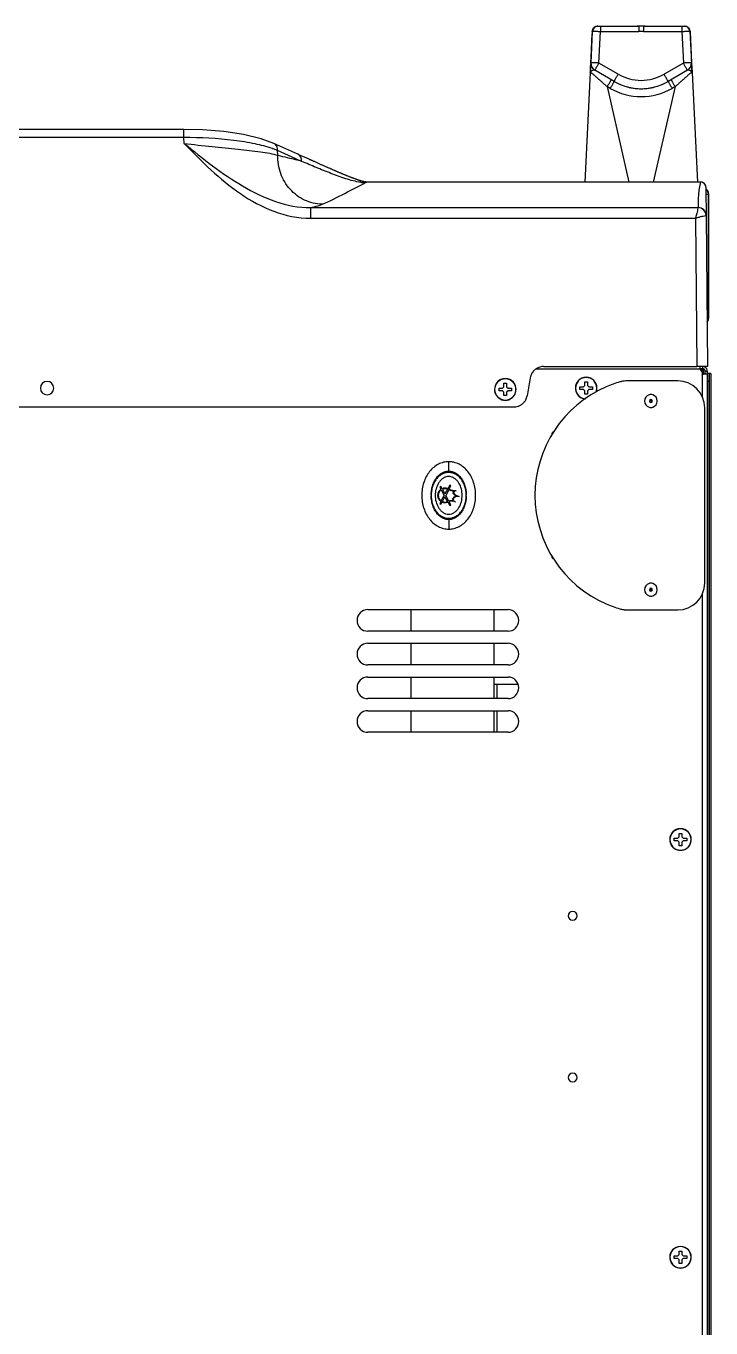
# Model space of a CAD drawing. Header units: millimetres. Extents: x -1584 to 3730, y -1918 to 2655.
# Drawn here: x 672.7 to 926.9, y 2172.1 to 2655.1 of the extents above; entities that cross this region are included whole.
import ezdxf

# ---------------------------------------------------------------- set-up
doc = ezdxf.new("R2010")
doc.units = ezdxf.units.MM
doc.header["$LTSCALE"] = 65.395
doc.layers.get('0').update_dxf_attribs({"linetype": 'CONTINUOUS'})
doc.layers.add('ASSI', color=7, linetype='CONTINUOUS')
doc.layers.add('GEOM', color=7, linetype='CONTINUOUS')

msp = doc.modelspace()

# ---------------------------------------------------------------- linework, layer by layer
at = {"linetype": 'Continuous'}
for p, q in [((919.01, 2653.17), (919.62, 2641.45)), ((919.1, 2653.1), (919.1, 2653.04)), ((919.1, 2653.04), (919.68, 2641.45)), ((919.68, 2641.45), (919.77, 2639.63)), ((919.77, 2639.63), (919.79, 2639.29)), ((919.79, 2639.29), (919.84, 2638.36)), ((919.84, 2638.36), (919.86, 2637.88)), ((919.86, 2637.88), (921.89, 2597.26)), ((925.96, 2592.99), (925.96, 2592.8)), ((925.96, 2592.8), (925.96, 2546.79)), ((925.96, 2546.79), (925.96, 2546.59)), ((923.76, 2527.99), (922.86, 2527.99)), ((923.76, 2528.79), (923.76, 2527.99)), ((924.76, 2525.99), (924.76, 2526.99)), ((925.56, 2526.99), (924.76, 2526.99)), ((925.56, 2525.99), (925.56, 2526.99)), ((850.06, 2522.59), (851.06, 2522.59)), ((850.06, 2522.32), (850.06, 2522.59)), ((850.06, 2521.81), (850.06, 2522.32)), ((850.06, 2521.29), (850.06, 2521.81)), ((851.06, 2522.59), (851.06, 2522.32)), ((851.06, 2522.32), (851.06, 2521.81)), ((851.06, 2521.81), (851.06, 2521.29)), ((879.56, 2521.29), (880.06, 2521.79)), ((880.06, 2523.09), (881.06, 2523.09)), ((880.06, 2522.31), (880.06, 2523.09)), ((880.06, 2521.79), (880.06, 2522.31)), ((881.06, 2523.09), (881.06, 2522.31)), ((881.06, 2522.31), (881.06, 2521.79)), ((881.06, 2521.79), (881.56, 2521.29)), ((923.56, 2525.3), (923.76, 2525.65)), ((923.76, 2517.34), (923.76, 2525.65)), ((924.04, 2525.99), (923.92, 2525.99)), ((924.72, 2525.99), (924.04, 2525.99)), ((924.76, 2525.99), (924.72, 2525.99)), ((925.56, 2525.99), (924.76, 2525.99)), ((925.56, 2525.99), (925.56, 1767.59)), ((925.56, 1767.59), (925.56, 2525.99)), ((848.26, 2520.29), (848.26, 2520.79)), ((848.26, 2520.79), (848.54, 2520.79)), ((848.26, 2519.79), (848.26, 2520.29)), ((848.54, 2519.79), (848.26, 2519.79)), ((848.54, 2520.79), (849.04, 2520.79)), ((849.04, 2519.79), (848.54, 2519.79)), ((849.04, 2520.79), (849.56, 2520.79)), ((849.56, 2519.79), (849.04, 2519.79)), ((849.56, 2520.79), (850.06, 2521.29)), ((850.06, 2519.29), (849.56, 2519.79)), ((850.06, 2518.78), (850.06, 2519.29)), ((850.06, 2518.27), (850.06, 2518.78)), ((850.06, 2517.99), (850.06, 2518.27)), ((851.06, 2517.99), (850.06, 2517.99)), ((851.06, 2521.29), (851.56, 2520.79)), ((851.56, 2519.79), (851.06, 2519.29)), ((851.06, 2519.29), (851.06, 2518.78)), ((851.06, 2518.78), (851.06, 2518.27)), ((851.06, 2518.27), (851.06, 2517.99)), ((851.56, 2520.79), (852.08, 2520.79)), ((852.08, 2519.79), (851.56, 2519.79)), ((852.08, 2520.79), (852.58, 2520.79)), ((852.58, 2519.79), (852.08, 2519.79)), ((852.58, 2520.79), (852.86, 2520.79)), ((852.86, 2519.79), (852.58, 2519.79)), ((852.86, 2520.79), (852.86, 2520.29)), ((852.86, 2520.29), (852.86, 2519.79)), ((878.26, 2520.79), (878.26, 2521.29)), ((878.26, 2521.29), (879.04, 2521.29)), ((878.26, 2520.29), (878.26, 2520.79)), ((879.04, 2520.29), (878.26, 2520.29)), ((879.04, 2521.29), (879.56, 2521.29)), ((879.56, 2520.29), (879.04, 2520.29)), ((880.06, 2519.79), (879.56, 2520.29)), ((880.06, 2519.28), (880.06, 2519.79)), ((880.06, 2518.49), (880.06, 2519.28)), ((881.06, 2518.49), (880.06, 2518.49)), ((881.56, 2520.29), (881.06, 2519.79)), ((881.06, 2519.79), (881.06, 2519.28)), ((881.06, 2519.28), (881.06, 2518.49)), ((881.56, 2521.29), (882.08, 2521.29)), ((882.08, 2520.29), (881.56, 2520.29)), ((882.08, 2521.29), (882.86, 2521.29)), ((882.86, 2520.29), (882.08, 2520.29)), ((882.86, 2521.29), (882.86, 2520.79)), ((882.86, 2520.79), (882.86, 2520.29)), ((829.56, 2489.99), (829.56, 2493.49)), ((829.56, 2471.99), (829.56, 2468.49)), ((923.76, 1902.34), (923.76, 2444.65)), ((913.26, 2353.29), (913.26, 2353.79)), ((913.26, 2353.79), (914.04, 2353.79)), ((913.26, 2352.79), (913.26, 2353.29)), ((914.04, 2352.79), (913.26, 2352.79)), ((914.04, 2353.79), (914.56, 2353.79)), ((914.56, 2352.79), (914.04, 2352.79)), ((914.56, 2353.79), (915.06, 2354.29)), ((915.06, 2352.29), (914.56, 2352.79)), ((915.06, 2355.59), (916.06, 2355.59)), ((915.06, 2354.81), (915.06, 2355.59)), ((915.06, 2354.29), (915.06, 2354.81)), ((916.06, 2355.59), (916.06, 2354.81)), ((916.06, 2354.81), (916.06, 2354.29)), ((916.06, 2354.29), (916.56, 2353.79)), ((916.56, 2352.79), (916.06, 2352.29)), ((916.56, 2353.79), (917.08, 2353.79)), ((917.08, 2352.79), (916.56, 2352.79)), ((917.08, 2353.79), (917.86, 2353.79)), ((917.86, 2352.79), (917.08, 2352.79)), ((917.86, 2353.79), (917.86, 2353.29)), ((917.86, 2353.29), (917.86, 2352.79)), ((915.06, 2351.78), (915.06, 2352.29)), ((915.06, 2350.99), (915.06, 2351.78)), ((916.06, 2350.99), (915.06, 2350.99)), ((916.06, 2352.29), (916.06, 2351.78)), ((916.06, 2351.78), (916.06, 2350.99)), ((913.26, 2198.29), (913.26, 2198.79)), ((913.26, 2198.79), (914.04, 2198.79)), ((913.26, 2197.79), (913.26, 2198.29)), ((914.04, 2198.79), (914.56, 2198.79)), ((914.56, 2198.79), (915.06, 2199.29)), ((915.06, 2200.59), (916.06, 2200.59)), ((915.06, 2199.81), (915.06, 2200.59)), ((915.06, 2199.29), (915.06, 2199.81)), ((916.06, 2200.59), (916.06, 2199.81)), ((916.06, 2199.81), (916.06, 2199.29)), ((916.06, 2199.29), (916.56, 2198.79)), ((916.56, 2198.79), (917.08, 2198.79)), ((917.08, 2198.79), (917.86, 2198.79)), ((917.86, 2198.79), (917.86, 2198.29)), ((917.86, 2198.29), (917.86, 2197.79)), ((914.04, 2197.79), (913.26, 2197.79)), ((914.56, 2197.79), (914.04, 2197.79)), ((915.06, 2197.29), (914.56, 2197.79)), ((915.06, 2196.78), (915.06, 2197.29)), ((915.06, 2195.99), (915.06, 2196.78)), ((916.06, 2195.99), (915.06, 2195.99)), ((916.56, 2197.79), (916.06, 2197.29)), ((916.06, 2197.29), (916.06, 2196.78)), ((916.06, 2196.78), (916.06, 2195.99)), ((917.08, 2197.79), (916.56, 2197.79)), ((917.86, 2197.79), (917.08, 2197.79))]:
    msp.add_line(p, q, dxfattribs=at)
for centre, radius, start, end in [((924.16, 2592.99), 1.8, 11.9893, 62.6544), ((924.16, 2592.99), 1.8, 0, 11.9893), ((924.16, 2546.59), 1.8, 314.3168, 360), ((923.76, 2526.99), 1, 0, 90), ((923.76, 2526.99), 1.8, 0, 65.9979), ((849.18, 2559.53), 81.91, 335.5637, 335.8296), ((866.74, 2572.28), 73.66, 320.7202, 321.0674), ((904.56, 2515.99), 2.4, 106.6513, 253.3487), ((904.56, 2515.99), 2.4, 90, 106.6513), ((904.56, 2515.99), 2.4, 73.3487, 90), ((904.56, 2515.99), 2.4, 286.6513, 73.3487), ((904.56, 2515.99), 2.4, 253.3487, 270), ((904.56, 2515.99), 2.4, 270, 286.6513), ((904.56, 2445.99), 2.4, 106.6513, 253.3487), ((904.56, 2445.99), 2.4, 90, 106.6513), ((904.56, 2445.99), 2.4, 73.3487, 90), ((904.56, 2445.99), 2.4, 286.6513, 73.3487), ((904.56, 2445.99), 2.4, 253.3487, 270), ((904.56, 2445.99), 2.4, 270, 286.6513)]:
    msp.add_arc(centre, radius, start, end, dxfattribs=at)
for points, knots in [([(924.47, 2525.99), (924.55, 2526.15), (924.7, 2526.47), (924.76, 2526.83), (924.76, 2526.99)], [0, 0, 0, 0, 0.518657, 1, 1, 1, 1]), ([(823.06, 2481.15), (823.07, 2481.69), (823.15, 2482.81), (823.51, 2484.46), (824.12, 2486.03), (824.93, 2487.4), (825.92, 2488.53), (827.06, 2489.36), (828.28, 2489.88), (829.13, 2489.99), (829.56, 2489.99)], [0, 0, 0, 0, 0.1151, 0.241514, 0.367929, 0.494343, 0.620757, 0.747171, 0.873586, 1, 1, 1, 1]), ([(829.56, 2487.99), (829.17, 2487.99), (828.37, 2487.86), (827.32, 2487.3), (826.43, 2486.49), (825.5, 2485.22), (824.75, 2483.36), (824.46, 2480.99), (824.75, 2478.63), (825.5, 2476.77), (826.43, 2475.5), (827.32, 2474.69), (828.37, 2474.13), (829.17, 2473.99), (829.56, 2473.99)], [0, 0, 0, 0, 0.062416, 0.124916, 0.187482, 0.250081, 0.374983, 0.500002, 0.625021, 0.749922, 0.812521, 0.875088, 0.937587, 1, 1, 1, 1]), ([(829.56, 2489.99), (829.98, 2489.99), (830.83, 2489.88), (832.06, 2489.36), (833.19, 2488.53), (834.18, 2487.4), (835, 2486.03), (835.6, 2484.46), (835.96, 2482.83), (836.05, 2481.72), (836.06, 2481.2)], [0, 0, 0, 0, 0.126846, 0.253692, 0.380537, 0.507383, 0.634229, 0.761075, 0.88792, 1, 1, 1, 1]), ([(829.56, 2473.99), (829.95, 2473.99), (830.74, 2474.13), (831.8, 2474.69), (832.68, 2475.5), (833.62, 2476.77), (834.37, 2478.63), (834.65, 2480.99), (834.37, 2483.36), (833.62, 2485.22), (832.68, 2486.49), (831.8, 2487.3), (830.74, 2487.86), (829.95, 2487.99), (829.56, 2487.99)], [0, 0, 0, 0, 0.062416, 0.124916, 0.187482, 0.250081, 0.374983, 0.500002, 0.625021, 0.749922, 0.812521, 0.875088, 0.937587, 1, 1, 1, 1]), ([(829.56, 2471.99), (829.13, 2471.99), (828.28, 2472.11), (827.06, 2472.63), (825.92, 2473.46), (824.93, 2474.59), (824.12, 2475.96), (823.51, 2477.53), (823.16, 2479.16), (823.07, 2480.27), (823.06, 2480.79)], [0, 0, 0, 0, 0.126846, 0.253692, 0.380537, 0.507383, 0.634229, 0.761075, 0.88792, 1, 1, 1, 1]), ([(836.06, 2480.84), (836.05, 2480.3), (835.96, 2479.18), (835.6, 2477.53), (835, 2475.96), (834.18, 2474.59), (833.19, 2473.46), (832.06, 2472.63), (830.83, 2472.11), (829.98, 2471.99), (829.56, 2471.99)], [0, 0, 0, 0, 0.1151, 0.241514, 0.367929, 0.494343, 0.620757, 0.747171, 0.873586, 1, 1, 1, 1])]:
    msp.add_open_spline(points, degree=3, knots=knots, dxfattribs=at)
for points in [[(829.56, 2493.49), (828.9, 2493.49), (827.6, 2493.33), (825.71, 2492.62), (823.97, 2491.46), (822.44, 2489.89), (821.19, 2487.98), (820.26, 2485.81), (819.69, 2483.45), (819.49, 2480.99), (819.69, 2478.54), (820.26, 2476.18), (821.19, 2474.01), (822.44, 2472.1), (823.97, 2470.53), (825.71, 2469.37), (827.6, 2468.66), (828.9, 2468.49), (829.56, 2468.49)], [(829.56, 2468.49), (830.21, 2468.49), (831.52, 2468.66), (833.41, 2469.37), (835.15, 2470.53), (836.68, 2472.1), (837.93, 2474.01), (838.86, 2476.18), (839.43, 2478.54), (839.62, 2480.99), (839.43, 2483.45), (838.86, 2485.81), (837.93, 2487.98), (836.68, 2489.89), (835.15, 2491.46), (833.41, 2492.62), (831.52, 2493.33), (830.21, 2493.49), (829.56, 2493.49)], [(829.56, 2489.49), (829.13, 2489.49), (828.28, 2489.39), (827.06, 2488.9), (825.92, 2488.11), (824.93, 2487.04), (824.12, 2485.75), (823.51, 2484.27), (823.14, 2482.66), (823.02, 2480.99), (823.14, 2479.33), (823.51, 2477.72), (824.12, 2476.24), (824.93, 2474.95), (825.92, 2473.88), (827.06, 2473.09), (828.28, 2472.6), (829.13, 2472.49), (829.56, 2472.49)], [(829.56, 2472.49), (829.98, 2472.49), (830.83, 2472.6), (832.06, 2473.09), (833.19, 2473.88), (834.18, 2474.95), (835, 2476.24), (835.6, 2477.72), (835.97, 2479.33), (836.1, 2480.99), (835.97, 2482.66), (835.6, 2484.27), (835, 2485.75), (834.18, 2487.04), (833.19, 2488.11), (832.06, 2488.9), (830.83, 2489.39), (829.98, 2489.49), (829.56, 2489.49)]]:
    msp.add_open_spline(points, degree=3, dxfattribs=at)
at = {"layer": 'ASSI', "linetype": 'Continuous'}
msp.add_line((846.36, 2410.99), (855.3, 2410.99), dxfattribs=at)
for centre, radius, start, end in [((680.56, 2520.79), 2.5, 90, 270), ((680.56, 2520.79), 2.5, 270, 90), ((850.56, 2520.29), 4, 92.25, 180), ((850.56, 2520.29), 4, 96.9231, 180), ((850.56, 2520.29), 3.95, 92.1565, 180), ((850.56, 2520.29), 4, 83.0769, 96.9231), ((850.56, 2520.29), 4, 87.75, 92.25), ((850.56, 2520.29), 3.95, 87.8435, 92.1565), ((850.56, 2520.29), 3.95, 0, 87.8435), ((850.56, 2520.29), 4, 0, 87.75), ((850.56, 2520.29), 4, 0, 83.0769), ((880.56, 2520.79), 4, 0, 180), ((880.56, 2520.79), 4, 0, 180), ((880.56, 2520.79), 4, 0, 180), ((880.56, 2520.79), 3.95, 0, 180), ((850.56, 2520.29), 4, 180, 196.2728), ((850.56, 2520.29), 4, 180, 196.3063), ((850.56, 2520.29), 3.95, 180, 360), ((850.56, 2520.29), 4, 196.2728, 343.7272), ((850.56, 2520.29), 4, 196.2728, 343.7272), ((850.56, 2520.29), 4, 196.3063, 343.6937), ((850.56, 2520.29), 4, 343.7272, 360), ((850.56, 2520.29), 4, 343.7272, 360), ((850.56, 2520.29), 4, 343.6937, 360), ((880.56, 2520.79), 4, 180, 196.2728), ((880.56, 2520.79), 4, 180, 196.2728), ((880.56, 2520.79), 4, 180, 196.3063), ((880.56, 2520.79), 3.95, 180, 266.1508), ((880.56, 2520.79), 4, 196.2728, 265.2204), ((880.56, 2520.79), 4, 196.3063, 264.784), ((880.56, 2520.79), 3.95, 338.2711, 360), ((880.56, 2520.79), 4, 339.2435, 343.7272), ((880.56, 2520.79), 4, 339.2129, 343.6937), ((880.56, 2520.79), 4, 343.7272, 360), ((880.56, 2520.79), 4, 343.6937, 360), ((915.56, 2353.29), 4, 0, 180), ((915.56, 2353.29), 4, 0, 180), ((915.56, 2353.29), 4, 0, 180), ((915.56, 2353.29), 4, 180, 196.2728), ((915.56, 2353.29), 4, 180, 196.3063), ((915.56, 2353.29), 3.95, 0, 180), ((915.56, 2353.29), 3.95, 180, 360), ((915.56, 2353.29), 4, 343.7272, 360), ((915.56, 2353.29), 4, 343.7272, 360), ((915.56, 2353.29), 4, 343.6937, 360), ((915.56, 2353.29), 4, 196.2728, 343.7272), ((915.56, 2353.29), 4, 196.3063, 343.6937), ((875.56, 2324.99), 1.65, 90, 270), ((875.56, 2324.99), 1.65, 270, 90), ((875.56, 2264.99), 1.65, 90, 270), ((875.56, 2264.99), 1.65, 270, 90), ((915.56, 2198.29), 4, 0, 180), ((915.56, 2198.29), 4, 0, 180), ((915.56, 2198.29), 4, 0, 180), ((915.56, 2198.29), 4, 180, 196.2728), ((915.56, 2198.29), 4, 180, 196.3063), ((915.56, 2198.29), 3.95, 0, 180), ((915.56, 2198.29), 3.95, 180, 360), ((915.56, 2198.29), 4, 343.7272, 360), ((915.56, 2198.29), 4, 343.7272, 360), ((915.56, 2198.29), 4, 343.6937, 360), ((915.56, 2198.29), 4, 196.2728, 343.7272), ((915.56, 2198.29), 4, 196.3063, 343.6937)]:
    msp.add_arc(centre, radius, start, end, dxfattribs=at)
at = {"layer": 'GEOM', "linetype": 'Continuous'}
for p, q in [((882.82, 2653.04), (882.24, 2641.45)), ((882.3, 2641.45), (882.91, 2653.17)), ((882.82, 2653.17), (882.82, 2653.12)), ((882.82, 2653.17), (882.82, 2653.1)), ((882.82, 2653.12), (882.82, 2653.1)), ((882.82, 2653.1), (882.82, 2653.04)), ((882.85, 2653.17), (882.83, 2653.17)), ((884.82, 2655.07), (884.9, 2655.07)), ((884.9, 2655.07), (885.9, 2655.07)), ((884.91, 2655.07), (885.17, 2655.07)), ((885.17, 2655.07), (885.59, 2655.07)), ((885.29, 2641.4), (885.91, 2653.14)), ((885.9, 2655.07), (900.09, 2655.09)), ((885.9, 2655.07), (885.91, 2653.14)), ((885.91, 2653.14), (900.09, 2653.16)), ((900.09, 2655.09), (900.09, 2653.16)), ((901.83, 2655.09), (916.01, 2655.07)), ((901.83, 2655.09), (901.83, 2653.16)), ((901.83, 2653.16), (916.01, 2653.14)), ((915.78, 2655.07), (916.33, 2655.07)), ((916.01, 2655.07), (917.01, 2655.07)), ((916.01, 2655.07), (916.01, 2653.14)), ((916.01, 2653.14), (916.63, 2641.4)), ((916.33, 2655.07), (916.75, 2655.07)), ((916.75, 2655.07), (917.01, 2655.07)), ((917.01, 2655.07), (917.1, 2655.07)), ((919.01, 2653.17), (919.62, 2641.45)), ((919.07, 2653.17), (919.09, 2653.17)), ((919.1, 2653.14), (919.1, 2653.17)), ((919.1, 2653.17), (919.1, 2653.1)), ((919.1, 2653.1), (919.1, 2653.14)), ((919.1, 2653.1), (919.1, 2653.04)), ((919.1, 2653.04), (919.68, 2641.45)), ((882.06, 2637.88), (880.03, 2597.26)), ((882.08, 2638.36), (882.06, 2637.88)), ((882.13, 2639.29), (882.08, 2638.36)), ((882.15, 2639.63), (882.13, 2639.29)), ((882.24, 2641.45), (882.15, 2639.63)), ((882.26, 2641.21), (882.18, 2639.62)), ((882.2, 2639.62), (882.18, 2639.29)), ((882.18, 2639.29), (882.2, 2639.62)), ((882.2, 2639.62), (882.3, 2641.45)), ((882.21, 2639.91), (882.2, 2639.62)), ((882.3, 2641.45), (882.21, 2639.91)), ((882.28, 2641.45), (882.26, 2641.21)), ((890.96, 2634.56), (883.79, 2638.7)), ((892.46, 2637.26), (885.29, 2641.4)), ((916.63, 2641.4), (909.46, 2637.26)), ((918.13, 2638.7), (910.96, 2634.56)), ((919.7, 2639.88), (919.62, 2641.45)), ((919.72, 2639.62), (919.62, 2641.45)), ((919.64, 2641.45), (919.65, 2641.2)), ((919.65, 2641.2), (919.73, 2639.62)), ((919.68, 2641.45), (919.77, 2639.63)), ((919.72, 2639.62), (919.7, 2639.88)), ((919.74, 2639.29), (919.72, 2639.62)), ((919.74, 2639.29), (919.72, 2639.62)), ((919.77, 2639.63), (919.79, 2639.29)), ((919.79, 2639.29), (919.84, 2638.36)), ((919.84, 2638.36), (919.86, 2637.88)), ((919.86, 2637.88), (921.89, 2597.26)), ((888.37, 2632.64), (896.45, 2597.26)), ((889.46, 2632.01), (888.37, 2632.64)), ((913.55, 2632.64), (905.47, 2597.26)), ((913.55, 2632.64), (912.46, 2632.01)), ((731.34, 2616.74), (259.78, 2616.74)), ((731.34, 2613.76), (259.78, 2613.76)), ((731.34, 2616.74), (731.34, 2616.74)), ((731.34, 2614.09), (731.34, 2616.74)), ((731.34, 2613.76), (731.34, 2614.09)), ((731.42, 2611.59), (731.34, 2613.76)), ((766.85, 2610.61), (764.73, 2611.56)), ((764.74, 2611.56), (764.73, 2611.56)), ((772.86, 2605.88), (766.09, 2608.93)), ((766.15, 2607.18), (766.09, 2608.93)), ((773.61, 2607.55), (766.85, 2610.61)), ((774.97, 2604.92), (772.86, 2605.88)), ((773.61, 2607.55), (773.61, 2607.55)), ((796.97, 2597.67), (796.81, 2597.72)), ((798.5, 2597.31), (798.8, 2597.31)), ((798.8, 2597.28), (798.69, 2597.29)), ((798.8, 2597.31), (799.07, 2597.31)), ((798.87, 2597.14), (799.07, 2597.24)), ((799.07, 2597.31), (799.56, 2597.31)), ((799.56, 2597.28), (799.56, 2597.31)), ((799.56, 2597.24), (799.56, 2597.28)), ((923.02, 2597.26), (799.56, 2597.26)), ((923.02, 2597.24), (799.56, 2597.24)), ((923.02, 2597.26), (923.02, 2597.26)), ((923.02, 2597.26), (923.02, 2597.24)), ((924.98, 2595.32), (924.98, 2595.31)), ((924.98, 2595.31), (924.99, 2594.29)), ((924.99, 2594.29), (925.07, 2584.82)), ((925, 2592.75), (925.91, 2592.75)), ((925.91, 2592.75), (925.96, 2592.8)), ((925.91, 2548.06), (925.91, 2592.75)), ((925.96, 2592.8), (925.96, 2546.79)), ((778.33, 2587.75), (778.33, 2583.82)), ((778.33, 2587.75), (922.06, 2587.75)), ((925.07, 2584.82), (925.56, 2528.79)), ((925.07, 2584.82), (925.56, 2528.79)), ((778.33, 2583.82), (921.08, 2583.82)), ((921.08, 2583.82), (921.56, 2528.79)), ((925.39, 2548.06), (925.91, 2548.06)), ((925.92, 2546.83), (925.96, 2546.79)), ((922.86, 2527.79), (861.83, 2527.79)), ((864.75, 2528.79), (921.56, 2528.79)), ((922.86, 2528.79), (921.56, 2528.79)), ((923.06, 2528.79), (922.86, 2528.79)), ((922.86, 2527.99), (922.86, 2528.79)), ((922.86, 2527.79), (922.86, 2527.99)), ((924.39, 2528.79), (923.06, 2528.79)), ((923.18, 2527.68), (923.18, 2527.75)), ((923.56, 2526.53), (923.56, 2517.77)), ((923.69, 2527.19), (923.69, 2527.99)), ((924.06, 2527.19), (923.69, 2527.19)), ((924.06, 2527.19), (924.06, 2527.95)), ((924.06, 2526.19), (924.06, 2527.19)), ((925.56, 2528.79), (924.39, 2528.79)), ((859.83, 2524.66), (858.64, 2517.93)), ((914.53, 2523.49), (895.9, 2523.49)), ((914.56, 2523.49), (914.53, 2523.49)), ((924.06, 2526.19), (923.56, 2526.19)), ((924.06, 2526.19), (924.57, 2526.19)), ((924.06, 2526.19), (924.06, 2525.99)), ((926.33, 2526.19), (925.56, 2526.19)), ((926.33, 2526.19), (925.56, 2526.19)), ((926.17, 2523.19), (925.56, 2523.19)), ((926.17, 2523.19), (926.17, 1767.99)), ((926.86, 2526.19), (926.33, 2526.19)), ((926.86, 2526.19), (926.86, 2526.19)), ((926.86, 2526.19), (926.86, 1764.99)), ((926.86, 2526.19), (926.86, 1764.99)), ((137.4, 2513.79), (853.72, 2513.79)), ((924.56, 2448.49), (924.56, 2513.49)), ((925.61, 2504.79), (925.56, 2504.79)), ((925.61, 2502.79), (925.56, 2502.79)), ((925.61, 2504.79), (925.61, 2504.53)), ((925.61, 2504.53), (925.61, 2502.79)), ((925.61, 2502.79), (925.61, 2406.79)), ((826.67, 2484.31), (826.22, 2484.07)), ((826.22, 2484.07), (826.66, 2483.24)), ((827.12, 2483.47), (826.67, 2484.31)), ((826.76, 2483.06), (827.87, 2480.99)), ((827.21, 2483.3), (828.16, 2481.53)), ((829.1, 2483.27), (828.16, 2481.53)), ((829.59, 2483.1), (828.45, 2480.99)), ((829.93, 2484.81), (829.2, 2483.45)), ((829.68, 2483.28), (830.38, 2484.57)), ((830.38, 2484.57), (829.93, 2484.81)), ((826.66, 2478.75), (826.22, 2477.92)), ((826.67, 2477.68), (827.12, 2478.51)), ((826.76, 2478.93), (827.87, 2480.99)), ((827.21, 2478.69), (828.16, 2480.46)), ((829.1, 2478.72), (828.16, 2480.46)), ((829.59, 2478.89), (828.45, 2480.99)), ((829.19, 2478.54), (829.93, 2477.18)), ((830.38, 2477.42), (829.68, 2478.71)), ((826.22, 2477.92), (826.67, 2477.68)), ((829.93, 2477.18), (830.38, 2477.42)), ((923.56, 2444.22), (923.56, 1902.77)), ((799.56, 2438.59), (851.56, 2438.59)), ((815.56, 2438.59), (815.56, 2430.59)), ((815.56, 2438.59), (815.56, 2430.59)), ((815.56, 2438.59), (815.56, 2430.59)), ((815.56, 2438.59), (815.56, 2430.59)), ((846.36, 2438.59), (846.36, 2430.59)), ((846.36, 2438.59), (846.36, 2430.59)), ((846.36, 2438.59), (846.36, 2430.59)), ((846.36, 2438.59), (846.36, 2430.59)), ((895.9, 2438.49), (914.53, 2438.49)), ((914.53, 2438.49), (914.56, 2438.49)), ((851.56, 2430.59), (799.56, 2430.59)), ((799.56, 2426.09), (851.56, 2426.09)), ((815.56, 2426.09), (815.56, 2418.09)), ((815.56, 2426.09), (815.56, 2418.09)), ((815.56, 2426.09), (815.56, 2418.09)), ((815.56, 2426.09), (815.56, 2418.09)), ((846.36, 2426.09), (846.36, 2418.09)), ((846.36, 2426.09), (846.36, 2418.09)), ((846.36, 2426.09), (846.36, 2418.09)), ((846.36, 2426.09), (846.36, 2418.09)), ((851.56, 2418.09), (799.56, 2418.09)), ((799.56, 2413.59), (851.56, 2413.59)), ((815.56, 2413.59), (815.56, 2405.59)), ((815.56, 2413.59), (815.56, 2405.59)), ((815.56, 2413.59), (815.56, 2405.59)), ((815.56, 2413.59), (815.56, 2405.59)), ((846.36, 2413.59), (846.36, 2405.59)), ((846.36, 2413.59), (846.36, 2405.59)), ((846.36, 2413.59), (846.36, 2405.59)), ((846.36, 2413.59), (846.36, 2405.59)), ((847.36, 2410.99), (847.36, 2405.59)), ((847.36, 2410.99), (847.36, 2405.59)), ((847.36, 2410.99), (847.36, 2405.59)), ((847.36, 2410.99), (847.36, 2405.59)), ((925.61, 2406.79), (925.56, 2406.79)), ((925.61, 2406.79), (925.61, 2405.06)), ((851.56, 2405.59), (799.56, 2405.59)), ((799.56, 2401.09), (851.56, 2401.09)), ((815.56, 2401.09), (815.56, 2393.09)), ((815.56, 2401.09), (815.56, 2393.09)), ((815.56, 2401.09), (815.56, 2393.09)), ((815.56, 2401.09), (815.56, 2393.09)), ((846.36, 2401.09), (846.36, 2393.09)), ((846.36, 2401.09), (846.36, 2393.09)), ((846.36, 2401.09), (846.36, 2393.09)), ((846.36, 2401.09), (846.36, 2393.09)), ((847.36, 2401.09), (847.36, 2393.09)), ((847.36, 2401.09), (847.36, 2393.09)), ((847.36, 2401.09), (847.36, 2393.09)), ((847.36, 2401.09), (847.36, 2393.09)), ((925.61, 2404.79), (925.56, 2404.79)), ((925.61, 2404.79), (925.56, 2404.79)), ((925.61, 2405.06), (925.61, 2404.79)), ((925.61, 2399.79), (925.56, 2399.79)), ((925.61, 2397.79), (925.56, 2397.79)), ((925.61, 2399.79), (925.61, 2399.53)), ((925.61, 2399.53), (925.61, 2397.79)), ((925.61, 2397.79), (925.61, 2301.79)), ((851.56, 2393.09), (799.56, 2393.09)), ((925.61, 2301.79), (925.56, 2301.79)), ((925.61, 2299.79), (925.56, 2299.79)), ((925.61, 2299.79), (925.56, 2299.79)), ((925.61, 2301.79), (925.61, 2300.06)), ((925.61, 2300.06), (925.61, 2299.79))]:
    msp.add_line(p, q, dxfattribs=at)
for points in [[(764.74, 2611.56), (760, 2613.29), (753.45, 2614.85), (746.09, 2615.94), (738.22, 2616.57), (731.34, 2616.74)], [(774.83, 2607), (774.52, 2607.14), (774.21, 2607.28), (773.91, 2607.42), (773.61, 2607.55)], [(796.81, 2597.72), (796.65, 2597.77), (796.49, 2597.82), (796.33, 2597.87), (796.17, 2597.92), (796, 2597.98), (795.84, 2598.03), (795.68, 2598.09), (795.51, 2598.15), (795.35, 2598.2), (795.18, 2598.26), (795.02, 2598.32), (794.85, 2598.38), (794.68, 2598.44), (794.51, 2598.51), (794.34, 2598.57), (794.18, 2598.63), (794.01, 2598.7), (793.84, 2598.76), (793.67, 2598.83), (793.49, 2598.89), (793.32, 2598.96), (793.15, 2599.03), (792.98, 2599.1), (792.81, 2599.16), (792.63, 2599.23), (792.46, 2599.3), (792.28, 2599.37), (792.11, 2599.44), (791.93, 2599.52), (791.76, 2599.59), (791.58, 2599.66), (791.4, 2599.73), (791.23, 2599.81), (791.05, 2599.88), (790.87, 2599.95), (790.69, 2600.03), (790.51, 2600.1), (790.33, 2600.18), (790.14, 2600.26), (789.96, 2600.33), (789.78, 2600.41), (789.6, 2600.49), (789.41, 2600.57), (789.23, 2600.64), (789.04, 2600.72), (788.85, 2600.8), (788.67, 2600.88), (788.48, 2600.96), (788.29, 2601.04), (788.1, 2601.13), (787.91, 2601.21), (787.72, 2601.29), (787.53, 2601.37), (787.33, 2601.46), (787.14, 2601.54), (786.94, 2601.63), (786.74, 2601.71), (786.54, 2601.8), (786.34, 2601.89), (786.14, 2601.97), (785.93, 2602.06), (785.73, 2602.15), (785.52, 2602.25), (785.3, 2602.34), (785.09, 2602.43), (784.87, 2602.53), (784.65, 2602.63), (784.43, 2602.72), (784.2, 2602.82), (783.97, 2602.92), (783.74, 2603.03), (783.51, 2603.13), (783.27, 2603.23), (783.03, 2603.34), (782.79, 2603.45), (782.55, 2603.55), (782.3, 2603.66), (782.05, 2603.77), (781.8, 2603.88), (781.55, 2604), (781.29, 2604.11), (781.03, 2604.22), (780.77, 2604.34), (780.51, 2604.46), (780.25, 2604.57), (779.98, 2604.69), (779.71, 2604.81), (779.44, 2604.93), (779.17, 2605.06), (778.89, 2605.18), (778.62, 2605.3), (778.34, 2605.43), (778.05, 2605.55), (777.77, 2605.68), (777.49, 2605.81), (777.2, 2605.94), (776.91, 2606.07), (776.62, 2606.2), (776.32, 2606.33), (776.03, 2606.46), (775.73, 2606.6), (775.43, 2606.73), (775.13, 2606.87), (774.83, 2607)], [(797.6, 2597.5), (797.45, 2597.54), (797.29, 2597.58), (797.13, 2597.63), (796.97, 2597.67)], [(798.5, 2597.31), (798.38, 2597.33), (798.23, 2597.36), (798.07, 2597.39), (797.92, 2597.43), (797.76, 2597.46), (797.6, 2597.5)], [(798.69, 2597.29), (798.54, 2597.31), (798.5, 2597.31)], [(924.98, 2595.32), (924.79, 2596.14), (924.29, 2596.8), (923.55, 2597.19), (923.02, 2597.26)]]:
    msp.add_lwpolyline(points, dxfattribs=at)
for centre, radius, start, end in [((-1015.06, 2740.02), 1899.9, 357.02615, 357.37605), ((884.82, 2653.07), 2, 161.6066, 176.4951), ((884.82, 2653.07), 2, 166.2614, 177.1376), ((886.53, 2652.99), 3.68, 177.763, 179.2355), ((884.88, 2653.07), 2.04, 166.5014, 177.1822), ((886.11, 2653.01), 3.26, 177.1907, 177.7496), ((884.82, 2653.07), 2, 90.1, 166.2614), ((884.91, 2653.07), 2, 90.1007, 177), ((884.91, 2653.07), 2, 159.6199, 177), ((884.82, 2653.07), 2, 158.2692, 161.6066), ((884.82, 2653.07), 2, 143.1233, 158.2692), ((884.91, 2653.07), 2, 152.8618, 159.6199), ((884.91, 2653.07), 2, 142.2398, 152.8618), ((884.82, 2653.07), 2, 140.5728, 143.1233), ((884.82, 2653.07), 2, 126.6659, 140.5728), ((884.91, 2653.07), 2, 133.6848, 142.2398), ((884.91, 2653.07), 2, 124.8598, 133.6848), ((884.82, 2653.07), 2, 108.9685, 124.1148), ((884.91, 2653.07), 2, 114.4942, 124.8598), ((884.91, 2653.07), 2, 107.4799, 114.4942), ((884.82, 2653.07), 2, 105.6279, 108.9685), ((884.91, 2653.07), 2, 90.1, 107.4799), ((900.96, 2570.13), 85, 90.5885, 91), ((900.96, 2570.13), 85, 89.4115, 90.5885), ((900.96, 2570.13), 84.98, 89.4115, 90.5885), ((900.96, 2155.09), 500, 89.9, 90.1), ((900.96, 2155.16), 498, 89.9, 90.1), ((900.96, 2570.13), 85, 89, 89.4115), ((917.01, 2653.07), 2, 3, 89.9), ((917.01, 2653.07), 2, 72.5207, 89.9008), ((917.1, 2653.07), 2, 13.7497, 89.9), ((917.01, 2653.07), 2, 65.3397, 72.5207), ((917.1, 2653.07), 2, 71.0488, 74.3813), ((917.1, 2653.07), 2, 55.905, 71.0488), ((917.01, 2653.07), 2, 55.1406, 65.3397), ((917.01, 2653.07), 2, 46.1291, 55.1406), ((917.1, 2653.07), 2, 39.4218, 53.315), ((917.01, 2653.07), 2, 37.7604, 46.1291), ((917.01, 2653.07), 2, 26.951, 37.7604), ((917.1, 2653.07), 2, 36.8876, 39.4218), ((917.1, 2653.07), 2, 21.7384, 36.8876), ((917.01, 2653.07), 2, 20.3802, 26.951), ((917.01, 2653.07), 2, 3, 20.3802), ((917.1, 2653.07), 2, 18.3912, 21.7384), ((917.1, 2653.07), 2, 3.505, 18.3912), ((917.04, 2653.07), 2.04, 2.8178, 13.5094), ((917.1, 2653.07), 2, 2.8624, 13.7497), ((915.63, 2653), 3.45, 1.3931, 2.7993), ((915.35, 2652.99), 3.72, 0.7589, 1.405), ((2816.98, 2740.02), 1899.9, 182.62395, 182.97385), ((885.29, 2641.29), 3, 177, 240), ((916.63, 2641.29), 3, 300, 3), ((916.63, 2641.29), 3, 337.8782, 347.319), ((916.63, 2641.29), 3, 347.319, 3), ((900.96, 2651.88), 20, 240, 300), ((900.96, 2651.88), 20, 240, 249.3112), ((900.96, 2651.98), 17, 240, 300), ((900.96, 2651.88), 20, 252.3875, 258.6876), ((900.96, 2651.88), 20, 281.3119, 287.6121), ((900.96, 2651.88), 20, 290.6885, 300), ((900.96, 2651.93), 23, 240.0002, 299.9998), ((900.96, 2651.88), 20, 258.6876, 262.2954), ((900.96, 2651.88), 20, 262.2954, 268.1366), ((900.96, 2651.88), 20, 268.1366, 271.8627), ((900.96, 2651.88), 20, 271.8627, 277.704), ((900.96, 2651.88), 20, 277.704, 281.3119), ((752.04, 2574.38), 37.3, 70.5524, 71.0816), ((724.3, 2428.3), 183.75, 73.9921, 74.6167), ((798.04, 2607.75), 10.65, 263.9783, 267.1869), ((923.02, 2595.27), 1.96, 64.704, 68.6763), ((923, 2595.25), 1.99, 46.4162, 64.6598), ((923.03, 2595.27), 1.96, 40.3348, 46.3391), ((923.04, 2595.28), 1.94, 6.0358, 23.81), ((923.09, 2595.29), 1.89, 0.5146, 6.009), ((923.91, 2592.75), 2, 15.0142, 57.4265), ((923.9, 2592.75), 2.01, 0.0517, 14.9712), ((930.78, 2553.4), 31.93, 103.3784, 104.8792), ((923.9, 2546.82), 2.02, 319.0238, 0.2608), ((864.75, 2523.79), 5, 141.4455, 149.9998), ((864.75, 2523.79), 5, 129.9997, 141.4455), ((864.75, 2523.79), 5, 118.1048, 129.9997), ((864.75, 2523.79), 5, 109.9998, 118.1048), ((864.75, 2523.79), 5, 92.1851, 109.9998), ((864.75, 2523.79), 5, 90, 92.1851), ((922.46, 2526.99), 1, 62.8487, 66.3469), ((922.06, 2526.53), 1.5, 0, 57.769), ((922.46, 2526.99), 1, 5.1399, 62.8487), ((924.36, 2526.11), 2.02, 125.7002, 127.0065), ((864.75, 2523.79), 5, 149.9998, 170), ((905.43, 2480.99), 43.87, 106.3369, 113.3827), ((895.9, 2513.49), 10, 99.0753, 106.3369), ((895.9, 2513.49), 10, 97.2616, 99.0753), ((895.9, 2513.49), 10, 90, 97.2616), ((853.72, 2518.79), 5, 331.7015, 350), ((905.43, 2480.99), 43.87, 113.3827, 246.6173), ((853.72, 2518.79), 5, 270, 288.2955), ((853.72, 2518.79), 5, 288.2955, 293.9827), ((853.72, 2518.79), 5, 293.9827, 306.8083), ((853.72, 2518.79), 5, 306.8083, 313.1916), ((853.72, 2518.79), 5, 313.1916, 326.0213), ((853.72, 2518.79), 5, 326.0213, 331.7015), ((904.56, 2515.99), 0.548, 90, 270), ((904.56, 2515.99), 0.132, 90, 270), ((904.56, 2515.99), 0.548, 270, 90), ((904.56, 2515.99), 0.132, 270, 90), ((869.06, 2503.49), 1.25, 118.13, 179.9987), ((828.12, 2480.99), 2.68, 123.0275, 236.9725), ((828.12, 2480.99), 2.48, 123.4095, 236.5905), ((828.12, 2480.99), 2.68, 69.4643, 112.0728), ((828.12, 2480.99), 2.48, 69.4643, 111.5667), ((834.88, 2499.02), 16.78, 249.4643, 249.8604), ((834.88, 2499.02), 16.58, 249.4643, 249.9597), ((834.88, 2499.02), 16.78, 251.6269, 258.3668), ((834.88, 2499.02), 16.58, 251.748, 261.2352), ((828.12, 2480.99), 2.68, 247.9272, 293.1641), ((828.12, 2480.99), 2.48, 248.4333, 293.2112), ((830.61, 2475.18), 3.65, 112.8497, 113.1641), ((830.61, 2475.18), 3.85, 80.7655, 105.4358), ((830.61, 2475.18), 3.65, 65.3957, 104.7176), ((832.93, 2478.53), 2.29, 104.4387, 152.1163), ((832.93, 2480.24), 2.12, 197.5378, 216.5896), ((832.21, 2481.73), 1.12, 129.8222, 173.6035), ((834.21, 2484.13), 3.85, 216.1438, 241.3478), ((832.93, 2478.53), 2.09, 77.1399, 149.7915), ((832.93, 2480.24), 1.92, 200.0553, 245.3957), ((832.21, 2481.73), 0.92, 81.2352, 168.8755), ((834.21, 2484.13), 3.65, 217.4223, 257.1399), ((869.06, 2458.5), 1.25, 180.0014, 241.8703), ((904.56, 2445.99), 0.548, 90, 270), ((904.56, 2445.99), 0.132, 90, 270), ((904.56, 2445.99), 0.548, 270, 90), ((904.56, 2445.99), 0.132, 270, 90), ((905.43, 2480.99), 43.87, 246.6173, 253.6631), ((799.56, 2434.59), 4, 90, 270), ((851.56, 2434.59), 4, 270, 90), ((895.9, 2448.49), 10, 253.6631, 260.9247), ((895.9, 2448.49), 10, 260.9247, 262.7384), ((895.9, 2448.49), 10, 262.7384, 270), ((799.56, 2422.09), 4, 90, 270), ((851.56, 2422.09), 4, 270, 90), ((799.56, 2409.59), 4, 90, 270), ((851.56, 2409.59), 4, 270, 90), ((799.56, 2397.09), 4, 90, 270), ((851.56, 2397.09), 4, 270, 90)]:
    msp.add_arc(centre, radius, start, end, dxfattribs=at)
for centre, major_axis, ratio, start_param, end_param in [((923.96, 2592.79), (1.41, 1.41), 0.999695, -0.471129, 0.240556), ((923.96, 2592.79), (1.41, 1.41), 0.999695, -0.68665, -0.471129), ((923.96, 2592.79), (1.41, 1.41), 0.999695, -0.785246, -0.68665), ((923.96, 2546.8), (-1.41, 1.41), 0.999695, -3.100328, -2.454943), ((923.96, 2546.8), (-1.41, 1.41), 0.999695, -2.454943, -2.356347), ((914.56, 2513.49), (10, 0), 0.999848, 0, 1.570796), ((914.56, 2448.49), (10, 0), 0.999848, -1.570796, 0)]:
    msp.add_ellipse(centre, major_axis=major_axis, ratio=ratio, start_param=start_param, end_param=end_param, dxfattribs=at)
for points, knots in [([(882.83, 2653.17), (882.82, 2653.17), (882.82, 2653.17), (882.82, 2653.17), (882.82, 2653.17)], [0, 0, 0, 0, 0.742854, 1, 1, 1, 1]), ([(882.9, 2653.54), (883, 2653.96), (883.5, 2654.76), (884.39, 2655.07), (884.82, 2655.07)], [0, 0, 0, 0, 0.501487, 1, 1, 1, 1]), ([(882.91, 2653.17), (882.91, 2653.18), (882.94, 2653.18), (882.97, 2653.19), (883.05, 2653.19), (883.15, 2653.19), (883.27, 2653.19), (883.49, 2653.19), (883.82, 2653.19), (884.26, 2653.18), (884.78, 2653.17), (885.33, 2653.16), (885.71, 2653.14), (885.91, 2653.14)], [0, 0, 0, 0, 0.005362, 0.019942, 0.043885, 0.076992, 0.118961, 0.1694, 0.293663, 0.445044, 0.617715, 0.805124, 1, 1, 1, 1]), ([(916.01, 2653.14), (916.21, 2653.14), (916.59, 2653.16), (917.14, 2653.17), (917.65, 2653.18), (918.1, 2653.19), (918.43, 2653.19), (918.64, 2653.19), (918.77, 2653.19), (918.87, 2653.19), (918.94, 2653.19), (918.98, 2653.18), (919.01, 2653.18), (919.01, 2653.17)], [0, 0, 0, 0, 0.194876, 0.382285, 0.554956, 0.706337, 0.8306, 0.881039, 0.923008, 0.956115, 0.980058, 0.994638, 1, 1, 1, 1]), ([(917.1, 2655.07), (917.53, 2655.07), (918.42, 2654.76), (918.92, 2653.96), (919.02, 2653.54)], [0, 0, 0, 0, 0.498511, 1, 1, 1, 1]), ([(919.09, 2653.17), (919.09, 2653.17), (919.09, 2653.17), (919.1, 2653.17), (919.1, 2653.17)], [0, 0, 0, 0, 0.742883, 1, 1, 1, 1]), ([(882.09, 2637.88), (882.1, 2638), (882.13, 2638.47), (882.14, 2638.94), (882.17, 2639.29)], [0, 0, 0, 0, 0.252147, 1, 1, 1, 1]), ([(882.18, 2639.29), (882.18, 2639.17), (882.15, 2638.7), (882.12, 2638.23), (882.09, 2637.88)], [0, 0, 0, 0, 0.246934, 1, 1, 1, 1]), ([(882.47, 2638.35), (882.43, 2638.31), (882.28, 2638.17), (882.15, 2638.01), (882.09, 2637.88)], [0, 0, 0, 0, 0.273421, 1, 1, 1, 1]), ([(888.37, 2632.64), (888.04, 2632.92), (887.4, 2633.48), (886.44, 2634.31), (885.51, 2635.14), (884.61, 2635.95), (883.89, 2636.59), (883.35, 2637.05), (882.99, 2637.35), (882.68, 2637.59), (882.42, 2637.77), (882.24, 2637.86), (882.13, 2637.89), (882.09, 2637.88)], [0, 0, 0, 0, 0.156189, 0.311586, 0.464831, 0.613567, 0.75325, 0.817084, 0.874616, 0.923497, 0.961283, 0.986496, 1, 1, 1, 1]), ([(882.17, 2639.29), (882.18, 2639.37), (882.19, 2639.48), (882.19, 2639.59), (882.2, 2639.62)], [0, 0, 0, 0, 0.741048, 1, 1, 1, 1]), ([(882.47, 2638.35), (882.37, 2638.49), (882.22, 2638.79), (882.17, 2639.13), (882.18, 2639.29)], [0, 0, 0, 0, 0.515202, 1, 1, 1, 1]), ([(882.2, 2639.62), (882.19, 2639.62), (882.19, 2639.62), (882.19, 2639.62), (882.18, 2639.62)], [0, 0, 0, 0, 0.508075, 1, 1, 1, 1]), ([(885.29, 2641.4), (885.1, 2641.41), (884.71, 2641.43), (884.16, 2641.45), (883.65, 2641.47), (883.2, 2641.48), (882.88, 2641.48), (882.66, 2641.48), (882.53, 2641.48), (882.44, 2641.48), (882.36, 2641.47), (882.32, 2641.46), (882.3, 2641.46), (882.3, 2641.45)], [0, 0, 0, 0, 0.194682, 0.381988, 0.554471, 0.705711, 0.829861, 0.880264, 0.922214, 0.955351, 0.979356, 0.994104, 1, 1, 1, 1]), ([(883.79, 2638.7), (883.69, 2638.75), (883.47, 2638.82), (883.12, 2638.76), (882.78, 2638.59), (882.57, 2638.43), (882.47, 2638.35)], [0, 0, 0, 0, 0.229393, 0.463019, 0.723705, 1, 1, 1, 1]), ([(883.79, 2638.7), (883.79, 2638.7), (883.8, 2638.72), (883.81, 2638.76), (883.85, 2638.83), (883.9, 2638.92), (883.96, 2639.03), (884.06, 2639.23), (884.23, 2639.53), (884.45, 2639.93), (884.71, 2640.39), (885, 2640.89), (885.19, 2641.23), (885.29, 2641.4)], [0, 0, 0, 0, 0.005149, 0.019751, 0.043824, 0.077165, 0.119415, 0.170183, 0.295137, 0.447062, 0.619826, 0.806719, 1, 1, 1, 1]), ([(919.82, 2637.88), (919.79, 2637.89), (919.68, 2637.86), (919.5, 2637.77), (919.24, 2637.59), (918.93, 2637.35), (918.57, 2637.05), (918.03, 2636.59), (917.31, 2635.95), (916.41, 2635.14), (915.47, 2634.31), (914.52, 2633.48), (913.87, 2632.92), (913.55, 2632.64)], [0, 0, 0, 0, 0.013498, 0.038712, 0.076482, 0.125345, 0.182865, 0.246695, 0.386382, 0.535129, 0.688385, 0.843795, 1, 1, 1, 1]), ([(919.62, 2641.45), (919.62, 2641.46), (919.59, 2641.46), (919.56, 2641.47), (919.48, 2641.48), (919.38, 2641.48), (919.26, 2641.48), (919.04, 2641.48), (918.72, 2641.48), (918.27, 2641.47), (917.76, 2641.45), (917.2, 2641.43), (916.82, 2641.41), (916.63, 2641.4)], [0, 0, 0, 0, 0.005896, 0.020644, 0.044649, 0.077786, 0.119736, 0.170139, 0.294289, 0.445529, 0.618012, 0.805319, 1, 1, 1, 1]), ([(918.13, 2638.7), (918.13, 2638.7), (918.11, 2638.72), (918.1, 2638.76), (918.07, 2638.83), (918.02, 2638.92), (917.96, 2639.03), (917.85, 2639.23), (917.69, 2639.53), (917.46, 2639.93), (917.2, 2640.39), (916.92, 2640.89), (916.73, 2641.23), (916.63, 2641.4)], [0, 0, 0, 0, 0.005149, 0.019751, 0.043824, 0.077165, 0.119415, 0.170183, 0.295137, 0.447062, 0.619826, 0.806719, 1, 1, 1, 1]), ([(919.45, 2638.35), (919.35, 2638.43), (919.14, 2638.59), (918.8, 2638.76), (918.45, 2638.82), (918.22, 2638.75), (918.13, 2638.7)], [0, 0, 0, 0, 0.276313, 0.536997, 0.770609, 1, 1, 1, 1]), ([(919.45, 2638.35), (919.55, 2638.49), (919.7, 2638.79), (919.74, 2639.13), (919.74, 2639.29)], [0, 0, 0, 0, 0.51518, 1, 1, 1, 1]), ([(919.82, 2637.88), (919.79, 2637.97), (919.68, 2638.14), (919.53, 2638.27), (919.45, 2638.35)], [0, 0, 0, 0, 0.473038, 1, 1, 1, 1]), ([(919.75, 2639.29), (919.74, 2639.37), (919.73, 2639.48), (919.72, 2639.59), (919.72, 2639.62)], [0, 0, 0, 0, 0.741052, 1, 1, 1, 1]), ([(919.73, 2639.62), (919.73, 2639.62), (919.73, 2639.62), (919.72, 2639.62), (919.72, 2639.62)], [0, 0, 0, 0, 0.491916, 1, 1, 1, 1]), ([(919.82, 2637.88), (919.82, 2638), (919.78, 2638.47), (919.75, 2638.94), (919.74, 2639.29)], [0, 0, 0, 0, 0.252706, 1, 1, 1, 1]), ([(919.82, 2637.88), (919.82, 2638), (919.79, 2638.47), (919.77, 2638.94), (919.75, 2639.29)], [0, 0, 0, 0, 0.252149, 1, 1, 1, 1]), ([(889.87, 2635.19), (889.86, 2635.19), (889.85, 2635.16), (889.83, 2635.14), (889.79, 2635.07), (889.74, 2634.99), (889.68, 2634.88), (889.57, 2634.7), (889.41, 2634.43), (889.18, 2634.04), (888.93, 2633.61), (888.65, 2633.13), (888.46, 2632.81), (888.37, 2632.64)], [0, 0, 0, 0, 0.004884, 0.019253, 0.042998, 0.075955, 0.117783, 0.168065, 0.292148, 0.443414, 0.616241, 0.804335, 1, 1, 1, 1]), ([(890.96, 2634.56), (890.95, 2634.56), (890.94, 2634.53), (890.92, 2634.51), (890.88, 2634.44), (890.83, 2634.36), (890.77, 2634.25), (890.66, 2634.07), (890.5, 2633.8), (890.27, 2633.41), (890.02, 2632.98), (889.74, 2632.5), (889.56, 2632.18), (889.46, 2632.01)], [0, 0, 0, 0, 0.004884, 0.019253, 0.042998, 0.075955, 0.117783, 0.168065, 0.292148, 0.443414, 0.616241, 0.804335, 1, 1, 1, 1]), ([(890.96, 2634.56), (890.95, 2634.56), (890.97, 2634.59), (890.98, 2634.62), (891.02, 2634.69), (891.06, 2634.78), (891.13, 2634.9), (891.23, 2635.09), (891.39, 2635.39), (891.62, 2635.79), (891.88, 2636.25), (892.16, 2636.75), (892.36, 2637.09), (892.46, 2637.26)], [0, 0, 0, 0, 0.005157, 0.019767, 0.043822, 0.077162, 0.119429, 0.170179, 0.295167, 0.44703, 0.619801, 0.806819, 1, 1, 1, 1]), ([(910.96, 2634.56), (910.96, 2634.56), (910.95, 2634.59), (910.94, 2634.62), (910.9, 2634.69), (910.85, 2634.78), (910.79, 2634.9), (910.69, 2635.09), (910.52, 2635.39), (910.3, 2635.79), (910.04, 2636.25), (909.75, 2636.75), (909.56, 2637.09), (909.46, 2637.26)], [0, 0, 0, 0, 0.005157, 0.019767, 0.043822, 0.077162, 0.119429, 0.170179, 0.295167, 0.44703, 0.619801, 0.806819, 1, 1, 1, 1]), ([(910.96, 2634.56), (910.96, 2634.56), (910.97, 2634.53), (911, 2634.51), (911.03, 2634.44), (911.08, 2634.36), (911.15, 2634.25), (911.26, 2634.07), (911.42, 2633.8), (911.64, 2633.41), (911.9, 2632.98), (912.17, 2632.5), (912.36, 2632.18), (912.46, 2632.01)], [0, 0, 0, 0, 0.004884, 0.019253, 0.042998, 0.075955, 0.117783, 0.168065, 0.292148, 0.443414, 0.616241, 0.804335, 1, 1, 1, 1]), ([(912.05, 2635.19), (912.05, 2635.19), (912.06, 2635.16), (912.09, 2635.14), (912.12, 2635.07), (912.17, 2634.99), (912.24, 2634.88), (912.35, 2634.7), (912.51, 2634.43), (912.73, 2634.04), (912.99, 2633.61), (913.26, 2633.13), (913.45, 2632.81), (913.55, 2632.64)], [0, 0, 0, 0, 0.004884, 0.019253, 0.042998, 0.075955, 0.117783, 0.168065, 0.292148, 0.443414, 0.616241, 0.804335, 1, 1, 1, 1]), ([(764.13, 2609.67), (762.05, 2610.38), (757.31, 2611.59), (746.39, 2613.33), (737.52, 2613.78), (731.34, 2613.76)], [0, 0, 0, 0, 0.199441, 0.440643, 1, 1, 1, 1]), ([(731.42, 2611.59), (734.86, 2611.16), (741.53, 2610.44), (750.99, 2609.52), (758.15, 2608.72), (763.07, 2607.99), (765.2, 2607.49), (766.15, 2607.18)], [0, 0, 0, 0, 0.297019, 0.574343, 0.813476, 0.913828, 1, 1, 1, 1]), ([(731.42, 2611.59), (734.86, 2608.73), (741.87, 2603.11), (756.4, 2593.09), (769.5, 2587.66), (778.33, 2587.75)], [0, 0, 0, 0, 0.251881, 0.503336, 1, 1, 1, 1]), ([(731.42, 2611.59), (734.64, 2608.21), (741.19, 2601.56), (752.01, 2592.62), (764.33, 2585.79), (773.68, 2583.82), (778.33, 2583.82)], [0, 0, 0, 0, 0.250304, 0.500507, 0.750518, 1, 1, 1, 1]), ([(766.09, 2608.93), (765.96, 2608.98), (765.42, 2609.2), (764.87, 2609.41), (764.46, 2609.56)], [0, 0, 0, 0, 0.24089, 1, 1, 1, 1]), ([(766.09, 2608.93), (766.14, 2609.47), (765.98, 2610.55), (765.19, 2611.35), (764.74, 2611.56)], [0, 0, 0, 0, 0.523809, 1, 1, 1, 1]), ([(782.56, 2589), (780.34, 2589.09), (775.88, 2590.16), (770.37, 2594.28), (766.82, 2600.25), (766.09, 2604.88), (766.15, 2607.18)], [0, 0, 0, 0, 0.246744, 0.493919, 0.744643, 1, 1, 1, 1]), ([(774.97, 2604.92), (775.02, 2605.46), (774.86, 2606.55), (774.06, 2607.35), (773.61, 2607.55)], [0, 0, 0, 0, 0.523836, 1, 1, 1, 1]), ([(796.92, 2597.16), (795.98, 2597.25), (794.1, 2597.65), (790.4, 2598.76), (785.82, 2600.45), (780.38, 2602.65), (776.77, 2604.16), (774.97, 2604.92)], [0, 0, 0, 0, 0.121397, 0.245907, 0.497059, 0.7487, 1, 1, 1, 1]), ([(782.56, 2589), (785.44, 2590.23), (790.9, 2592.92), (796.24, 2595.81), (798.87, 2597.14)], [0, 0, 0, 0, 0.51542, 1, 1, 1, 1]), ([(798.82, 2597.18), (798.72, 2597.16), (798.29, 2597.1), (797.85, 2597.1), (797.52, 2597.11)], [0, 0, 0, 0, 0.234627, 1, 1, 1, 1]), ([(798.8, 2597.28), (798.83, 2597.27), (798.92, 2597.26), (799.01, 2597.26), (799.07, 2597.24)], [0, 0, 0, 0, 0.303214, 1, 1, 1, 1]), ([(923.02, 2597.24), (922.58, 2595.69), (922.08, 2592.53), (922.07, 2589.34), (922.07, 2587.77)], [0, 0, 0, 0, 0.503491, 1, 1, 1, 1]), ([(778.33, 2587.75), (778.75, 2587.84), (780.18, 2588.18), (781.61, 2588.59), (782.56, 2589)], [0, 0, 0, 0, 0.293958, 1, 1, 1, 1]), ([(921.59, 2585.61), (921.55, 2585.47), (921.4, 2584.87), (921.23, 2584.27), (921.08, 2583.82)], [0, 0, 0, 0, 0.238122, 1, 1, 1, 1]), ([(922.06, 2587.75), (922.05, 2587.66), (921.9, 2586.95), (921.75, 2586.24), (921.59, 2585.61)], [0, 0, 0, 0, 0.113219, 1, 1, 1, 1]), ([(922.07, 2587.77), (922.07, 2587.76), (922.07, 2587.75), (922.07, 2587.75), (922.06, 2587.75)], [0, 0, 0, 0, 0.461689, 1, 1, 1, 1]), ([(925.03, 2584.8), (925.01, 2585.55), (924.36, 2587.1), (922.81, 2587.74), (922.06, 2587.75)], [0, 0, 0, 0, 0.500168, 1, 1, 1, 1]), ([(925.07, 2584.82), (925.06, 2585.57), (924.41, 2587.14), (922.83, 2587.76), (922.07, 2587.76)], [0, 0, 0, 0, 0.498422, 1, 1, 1, 1]), ([(923.39, 2584.46), (923.59, 2584.51), (924.14, 2584.63), (924.68, 2584.75), (925.03, 2584.8)], [0, 0, 0, 0, 0.370453, 1, 1, 1, 1]), ([(925.03, 2584.8), (925.04, 2584.81), (925.05, 2584.81), (925.07, 2584.81), (925.07, 2584.82)], [0, 0, 0, 0, 0.711391, 1, 1, 1, 1]), ([(921.08, 2583.81), (921.45, 2583.94), (921.95, 2584.09), (922.46, 2584.23), (922.58, 2584.26)], [0, 0, 0, 0, 0.757833, 1, 1, 1, 1]), ([(925.92, 2546.83), (925.92, 2546.68), (925.81, 2546.36), (925.56, 2546.14), (925.42, 2546.05)], [0, 0, 0, 0, 0.466784, 1, 1, 1, 1]), ([(925.91, 2548.06), (925.91, 2547.95), (925.92, 2547.54), (925.92, 2547.13), (925.92, 2546.83)], [0, 0, 0, 0, 0.275371, 1, 1, 1, 1]), ([(923.18, 2527.75), (923.27, 2527.81), (923.43, 2527.92), (923.61, 2527.99), (923.69, 2527.99)], [0, 0, 0, 0, 0.589185, 1, 1, 1, 1]), ([(923.69, 2527.19), (923.67, 2527.19), (923.59, 2527.19), (923.5, 2527.17), (923.44, 2527.15)], [0, 0, 0, 0, 0.227492, 1, 1, 1, 1]), ([(926.33, 2526.19), (926.32, 2526.19), (926.3, 2526.17), (926.29, 2526.13), (926.28, 2526.06), (926.26, 2525.96), (926.25, 2525.83), (926.23, 2525.62), (926.21, 2525.29), (926.19, 2524.84), (926.18, 2524.33), (926.17, 2523.77), (926.17, 2523.39), (926.17, 2523.19)], [0, 0, 0, 0, 0.007002, 0.022197, 0.046438, 0.079688, 0.121697, 0.172094, 0.296103, 0.447041, 0.619153, 0.805857, 1, 1, 1, 1])]:
    msp.add_open_spline(points, degree=3, knots=knots, dxfattribs=at)
for points in [[(882.84, 2653.04), (882.83, 2653.05), (882.82, 2653.08), (882.82, 2653.1)], [(882.84, 2653.04), (882.86, 2653.06), (882.88, 2653.08), (882.89, 2653.1)], [(919.03, 2653.11), (919.03, 2653.09), (919.04, 2653.08), (919.05, 2653.07)], [(919.05, 2653.07), (919.06, 2653.06), (919.07, 2653.05), (919.07, 2653.04)], [(919.07, 2653.04), (919.09, 2653.05), (919.1, 2653.08), (919.1, 2653.1)], [(766.15, 2607.18), (768.46, 2606.67), (770.76, 2606.09), (773.04, 2605.46)], [(799.07, 2597.24), (798.99, 2597.21), (798.9, 2597.19), (798.82, 2597.18)], [(923.73, 2597.1), (923.51, 2597.19), (923.26, 2597.23), (923.02, 2597.24)], [(924.81, 2596.07), (924.74, 2596.24), (924.64, 2596.4), (924.52, 2596.54)]]:
    msp.add_open_spline(points, degree=3, dxfattribs=at)

doc.saveas('drawing.dxf')
